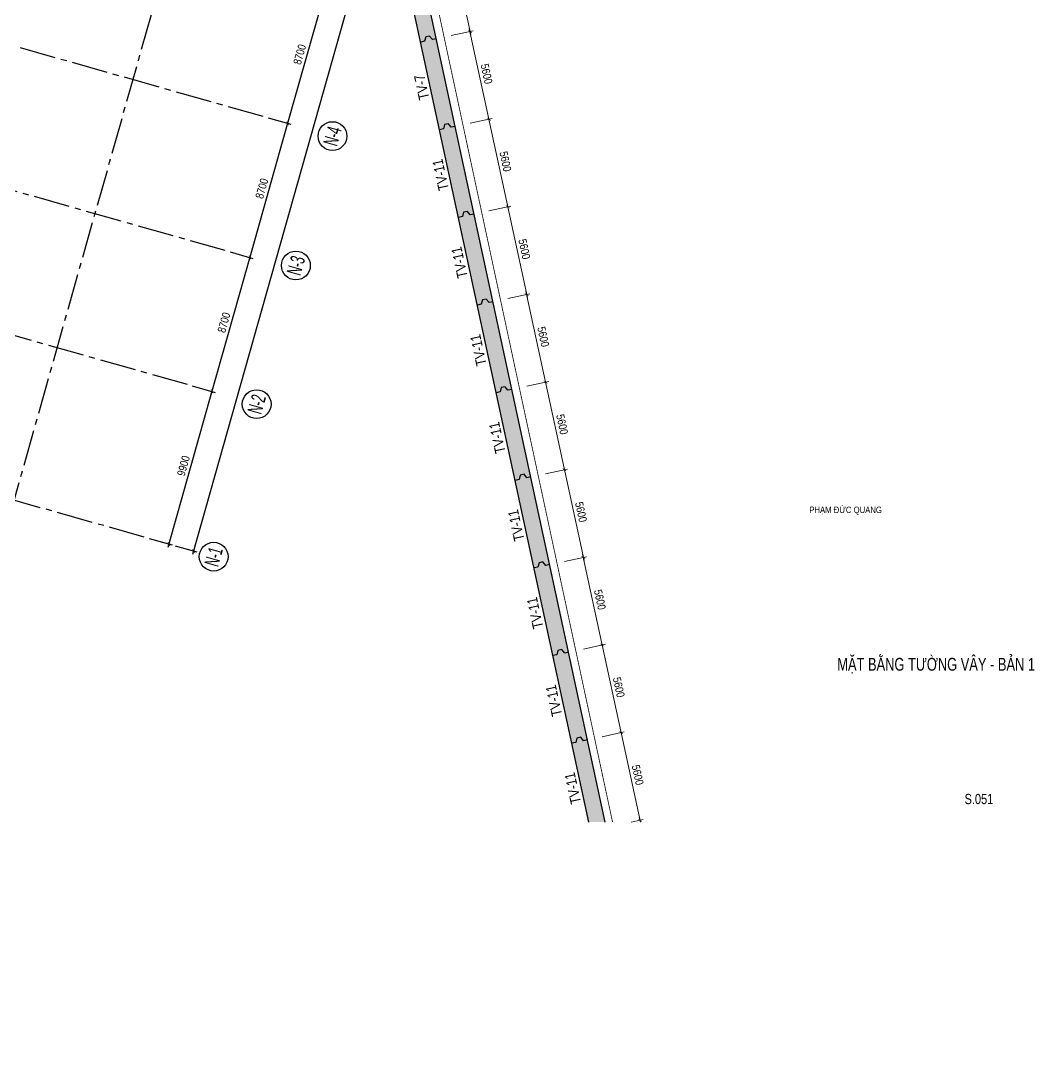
# Model space of a CAD drawing. Header units: millimetres. Extents: x 489377 to 1074388, y -818569 to -310551.
# Drawn here: x 772096 to 835429, y -439546 to -375279 of the extents above; entities that cross this region are included whole.
import ezdxf
from ezdxf.enums import TextEntityAlignment as Align
from ezdxf.xclip import XClip

# ---------------------------------------------------------------- set-up
doc = ezdxf.new("R2010")
doc.units = ezdxf.units.MM
doc.header["$LTSCALE"] = 100
doc.header["$XCLIPFRAME"] = 0
doc.header["$PDMODE"] = 32
doc.header["$PDSIZE"] = 2.5
for name, pattern in [('CENTER2', [1.125, 0.75, -0.125, 0.125, -0.125]), ('DASHDOT', [1, 0.5, -0.25, 0, -0.25]), ('DASHED', [4.5, 3, -1.5])]:
    doc.linetypes.add(name, pattern=pattern)
for name, color, linetype in [('0-Chu khung ten', 7, 'Continuous'), ('A-GRID-SYM', 50, 'Continuous'), ('ccu11-Dim', 8, 'Continuous'), ('ccu11-Khuat', 9, 'DASHED'), ('ccu11-Text', 31, 'Continuous'), ('ccu12-Hatch', 250, 'Continuous'), ('ccu12-Truc', 13, 'CENTER2'), ('KC-Betong', 6, 'Continuous'), ('KT-Dim', 8, 'Continuous'), ('Xref_ST_MBDV Cot vach 30.7.2022$0$Xref_ST_MBDV Cot vach 30.7.2022|Xref_ST_MBDV Cot vach 30.7.2022|Xref_ST_MBDV Cot vach 30.7.2022|Xref_ST_MBDV Cot vach 30.7.2022|A-CORE-OTLN', 2, 'Continuous'), ('Xref_ST_MBDV Cot vach 30.7.2022$0$Xref_ST_MBDV Cot vach 30.7.2022|Xref_ST_MBDV Cot vach 30.7.2022|Xref_ST_MBDV Cot vach 30.7.2022|Xref_ST_MBDV Cot vach 30.7.2022|ccu12-Thay', 7, 'Continuous')]:
    doc.layers.add(name, color=color, linetype=linetype)
doc.layers.add('ccu12-Tencaukien', color=9, linetype='Continuous', lineweight=15)
doc.styles.add('Arial', font='arial_0.ttf', dxfattribs={"width": 0.7})
doc.styles.add('Arial Narrow', font='ARIALN.TTF')
doc.styles.add('ccu11-VnAvantH', font='VHAVAN.TTF')
doc.styles.add('HBA-Text', font='GOTHIC.TTF')
doc.styles.add('LoGoTTAs1', font='VHARIAL.TTF')
doc.styles.add('LoGoTTAs2', font='VHAVAN.TTF')
doc.styles.add('VNARIALH', font='VHARIAL.TTF')
doc.dimstyles.new('ccu12-200', dxfattribs={"dimscale": 200, "dimtxt": 2.5, "dimasz": 1, "dimexe": 1, "dimexo": 2, "dimgap": 1, "dimtad": 1, "dimdec": 0, "dimdsep": 46, "dimtxsty": 'Arial Narrow', "dimblk": 'ARCHTICK', "dimcen": -1, "dimdle": 1, "dimclrd": 256, "dimclre": 256, "dimclrt": 3, "dimadec": 0, "dimazin": 2, "dimtfac": 0.1, "dimtdec": 0, "dimtmove": 0, "dimatfit": 1, "dimldrblk": 'ARCHTICK', "dimfxl": 0, "dimtvp": 0.833333, "dimtolj": 1, "dimtzin": 12, "dimarcsym": 0})

# ---------------------------------------------------------------- blocks, each defined once
blk = doc.blocks.new('ccu11_88_tenbv')
at = {"layer": '0-Chu khung ten', "color": 31, "style": 'LoGoTTAs2', "width": 0.8}
for p in [(-8837, 8052), (-8800, 6853)]:
    blk.add_attdef('...', p, '', height=220, dxfattribs=at)
at = {"layer": '0-Chu khung ten', "color": 31}
for tag, height, style, width, p in [('1', 500, 'VNARIALH', 0.85, (-4500, 3869)), ('2', 500, 'VNARIALH', 0.85, (-4500, 2917)), ('S1-01-1', 700, 'LoGoTTAs1', 0.8, (-2250, 607)), ('1/100', 350, 'VNARIALH', 0.85, (-6750, 229))]:
    blk.add_attdef(tag, text='', height=height, dxfattribs=dict(at, style=style, width=width)).set_placement(p, align=Align.CENTER)
blk = doc.blocks.new('_ARCHTICK')
at = {"color": 0, "linetype": 'ByBlock', "const_width": 0.15}
blk.add_lwpolyline([(-0.5, -0.5), (0.5, 0.5)], dxfattribs=at)
blk = doc.blocks.new('*D249')
at = {"layer": 'ccu11-Dim', "lineweight": -2, "ltscale": 0.5, "transparency": 16777216}
for p, q in [((-4283, 59847), (-2914, 60142)), ((-1887, 54430), (-3152, 60295)), ((-3103, 54373), (-1734, 54668))]:
    blk.add_line(p, q, dxfattribs=at)
at = {"layer": 'Defpoints', "color": 0, "ltscale": 0.5, "transparency": 16777216}
for p in [(-3110, 60100), (-4674, 59763), (-3494, 54288)]:
    blk.add_point(p, dxfattribs=at)
at = {"layer": 'ccu11-Dim', "lineweight": -2, "ltscale": 0.5, "transparency": 16777216, "xscale": 200, "yscale": 200, "zscale": 200}
for p, rotation in [((-3110, 60100), 102.1642570587989), ((-1930, 54625), 282.1642570587989)]:
    blk.add_blockref('_ARCHTICK', p, dxfattribs=dict(at, rotation=rotation))
at = {"layer": 'ccu11-Dim', "color": 3, "ltscale": 0.5, "transparency": 16777216, "insert": (-2074, 57459), "char_height": 500, "attachment_point": 5, "rotation": 282.16426, "style": 'Arial Narrow', "bg_fill": 3, "box_fill_scale": 1.1, "bg_fill_color": 256, "bg_fill_true_color": 13158600, "bg_fill_transparency": 0}
blk.add_mtext('\\A1;5600', dxfattribs=at)
blk = doc.blocks.new('*D250')
at = {"layer": 'ccu11-Dim', "lineweight": -2, "ltscale": 0.5, "transparency": 16777216}
for p, q in [((-5463, 65321), (-4094, 65616)), ((-3067, 59904), (-4332, 65769)), ((-4283, 59847), (-2914, 60142))]:
    blk.add_line(p, q, dxfattribs=at)
at = {"layer": 'Defpoints', "color": 0, "ltscale": 0.5, "transparency": 16777216}
for p in [(-4290, 65574), (-5854, 65237), (-4674, 59763)]:
    blk.add_point(p, dxfattribs=at)
at = {"layer": 'ccu11-Dim', "lineweight": -2, "ltscale": 0.5, "transparency": 16777216, "xscale": 200, "yscale": 200, "zscale": 200}
for p, rotation in [((-4290, 65574), 102.1642570587989), ((-3110, 60100), 282.1642570587989)]:
    blk.add_blockref('_ARCHTICK', p, dxfattribs=dict(at, rotation=rotation))
at = {"layer": 'ccu11-Dim', "color": 3, "ltscale": 0.5, "transparency": 16777216, "insert": (-3254, 62933), "char_height": 500, "attachment_point": 5, "rotation": 282.16426, "style": 'Arial Narrow', "bg_fill": 3, "box_fill_scale": 1.1, "bg_fill_color": 256, "bg_fill_true_color": 13158600, "bg_fill_transparency": 0}
blk.add_mtext('\\A1;5600', dxfattribs=at)
blk = doc.blocks.new('*D251')
at = {"layer": 'ccu11-Dim', "lineweight": -2, "ltscale": 0.5, "transparency": 16777216}
for p, q in [((-6643, 70795), (-5274, 71090)), ((-4247, 65378), (-5512, 71244)), ((-5463, 65321), (-4094, 65616))]:
    blk.add_line(p, q, dxfattribs=at)
at = {"layer": 'Defpoints', "color": 0, "ltscale": 0.5, "transparency": 16777216}
for p in [(-7034, 70711), (-5470, 71048), (-5854, 65237)]:
    blk.add_point(p, dxfattribs=at)
at = {"layer": 'ccu11-Dim', "lineweight": -2, "ltscale": 0.5, "transparency": 16777216, "xscale": 200, "yscale": 200, "zscale": 200}
for p, rotation in [((-5470, 71048), 102.1642570587989), ((-4290, 65574), 282.1642570587989)]:
    blk.add_blockref('_ARCHTICK', p, dxfattribs=dict(at, rotation=rotation))
at = {"layer": 'ccu11-Dim', "color": 3, "ltscale": 0.5, "transparency": 16777216, "insert": (-4434, 68407), "char_height": 500, "attachment_point": 5, "rotation": 282.16426, "style": 'Arial Narrow', "bg_fill": 3, "box_fill_scale": 1.1, "bg_fill_color": 256, "bg_fill_true_color": 13158600, "bg_fill_transparency": 0}
blk.add_mtext('\\A1;5600', dxfattribs=at)
blk = doc.blocks.new('*D252')
at = {"layer": 'ccu11-Dim', "lineweight": -2, "ltscale": 0.5, "transparency": 16777216}
for p, q in [((-7823, 76270), (-6454, 76565)), ((-5427, 70853), (-6692, 76718)), ((-6643, 70795), (-5274, 71090))]:
    blk.add_line(p, q, dxfattribs=at)
at = {"layer": 'Defpoints', "color": 0, "ltscale": 0.5, "transparency": 16777216}
for p in [(-6650, 76523), (-8214, 76185), (-7034, 70711)]:
    blk.add_point(p, dxfattribs=at)
at = {"layer": 'ccu11-Dim', "lineweight": -2, "ltscale": 0.5, "transparency": 16777216, "xscale": 200, "yscale": 200, "zscale": 200}
for p, rotation in [((-6650, 76523), 102.1642570587989), ((-5470, 71048), 282.1642570587989)]:
    blk.add_blockref('_ARCHTICK', p, dxfattribs=dict(at, rotation=rotation))
at = {"layer": 'ccu11-Dim', "color": 3, "ltscale": 0.5, "transparency": 16777216, "insert": (-5614, 73881), "char_height": 500, "attachment_point": 5, "rotation": 282.16426, "style": 'Arial Narrow', "bg_fill": 3, "box_fill_scale": 1.1, "bg_fill_color": 256, "bg_fill_true_color": 13158600, "bg_fill_transparency": 0}
blk.add_mtext('\\A1;5600', dxfattribs=at)
blk = doc.blocks.new('*D253')
at = {"layer": 'ccu11-Dim', "lineweight": -2, "ltscale": 0.5, "transparency": 16777216}
for p, q in [((-9003, 81744), (-7634, 82039)), ((-6607, 76327), (-7872, 82192)), ((-7823, 76270), (-6454, 76565))]:
    blk.add_line(p, q, dxfattribs=at)
at = {"layer": 'Defpoints', "color": 0, "ltscale": 0.5, "transparency": 16777216}
for p in [(-9394, 81660), (-7830, 81997), (-8214, 76185)]:
    blk.add_point(p, dxfattribs=at)
at = {"layer": 'ccu11-Dim', "lineweight": -2, "ltscale": 0.5, "transparency": 16777216, "xscale": 200, "yscale": 200, "zscale": 200}
for p, rotation in [((-7830, 81997), 102.1642570587989), ((-6650, 76523), 282.1642570587989)]:
    blk.add_blockref('_ARCHTICK', p, dxfattribs=dict(at, rotation=rotation))
at = {"layer": 'ccu11-Dim', "color": 3, "ltscale": 0.5, "transparency": 16777216, "insert": (-6794, 79356), "char_height": 500, "attachment_point": 5, "rotation": 282.16426, "style": 'Arial Narrow', "bg_fill": 3, "box_fill_scale": 1.1, "bg_fill_color": 256, "bg_fill_true_color": 13158600, "bg_fill_transparency": 0}
blk.add_mtext('\\A1;5600', dxfattribs=at)
blk = doc.blocks.new('*D254')
at = {"layer": 'ccu11-Dim', "lineweight": -2, "ltscale": 0.5, "transparency": 16777216}
for p, q in [((-10183, 87218), (-8814, 87513)), ((-7787, 81801), (-9052, 87667)), ((-9003, 81744), (-7634, 82039))]:
    blk.add_line(p, q, dxfattribs=at)
at = {"layer": 'Defpoints', "color": 0, "ltscale": 0.5, "transparency": 16777216}
for p in [(-9010, 87471), (-10574, 87134), (-9394, 81660)]:
    blk.add_point(p, dxfattribs=at)
at = {"layer": 'ccu11-Dim', "lineweight": -2, "ltscale": 0.5, "transparency": 16777216, "xscale": 200, "yscale": 200, "zscale": 200}
for p, rotation in [((-9010, 87471), 102.1642570587989), ((-7830, 81997), 282.1642570587989)]:
    blk.add_blockref('_ARCHTICK', p, dxfattribs=dict(at, rotation=rotation))
at = {"layer": 'ccu11-Dim', "color": 3, "ltscale": 0.5, "transparency": 16777216, "insert": (-7974, 84830), "char_height": 500, "attachment_point": 5, "rotation": 282.16426, "style": 'Arial Narrow', "bg_fill": 3, "box_fill_scale": 1.1, "bg_fill_color": 256, "bg_fill_true_color": 13158600, "bg_fill_transparency": 0}
blk.add_mtext('\\A1;5600', dxfattribs=at)
blk = doc.blocks.new('*D255')
at = {"layer": 'ccu11-Dim', "lineweight": -2, "ltscale": 0.5, "transparency": 16777216}
for p, q in [((-11363, 92692), (-9994, 92987)), ((-8967, 87276), (-10232, 93141)), ((-10183, 87218), (-8814, 87513))]:
    blk.add_line(p, q, dxfattribs=at)
at = {"layer": 'Defpoints', "color": 0, "ltscale": 0.5, "transparency": 16777216}
for p in [(-11754, 92608), (-10190, 92945), (-10574, 87134)]:
    blk.add_point(p, dxfattribs=at)
at = {"layer": 'ccu11-Dim', "lineweight": -2, "ltscale": 0.5, "transparency": 16777216, "xscale": 200, "yscale": 200, "zscale": 200}
for p, rotation in [((-10190, 92945), 102.1642570587989), ((-9010, 87471), 282.1642570587989)]:
    blk.add_blockref('_ARCHTICK', p, dxfattribs=dict(at, rotation=rotation))
at = {"layer": 'ccu11-Dim', "color": 3, "ltscale": 0.5, "transparency": 16777216, "insert": (-9155, 90304), "char_height": 500, "attachment_point": 5, "rotation": 282.16426, "style": 'Arial Narrow', "bg_fill": 3, "box_fill_scale": 1.1, "bg_fill_color": 256, "bg_fill_true_color": 13158600, "bg_fill_transparency": 0}
blk.add_mtext('\\A1;5600', dxfattribs=at)
blk = doc.blocks.new('*D256')
at = {"layer": 'ccu11-Dim', "lineweight": -2, "ltscale": 0.5, "transparency": 16777216}
for p, q in [((-12543, 98167), (-11174, 98462)), ((-10147, 92750), (-11412, 98615)), ((-11363, 92692), (-9994, 92987))]:
    blk.add_line(p, q, dxfattribs=at)
at = {"layer": 'Defpoints', "color": 0, "ltscale": 0.5, "transparency": 16777216}
for p in [(-11370, 98420), (-12934, 98082), (-11754, 92608)]:
    blk.add_point(p, dxfattribs=at)
at = {"layer": 'ccu11-Dim', "lineweight": -2, "ltscale": 0.5, "transparency": 16777216, "xscale": 200, "yscale": 200, "zscale": 200}
for p, rotation in [((-11370, 98420), 102.1642570587989), ((-10190, 92945), 282.1642570587989)]:
    blk.add_blockref('_ARCHTICK', p, dxfattribs=dict(at, rotation=rotation))
at = {"layer": 'ccu11-Dim', "color": 3, "ltscale": 0.5, "transparency": 16777216, "insert": (-10335, 95778), "char_height": 500, "attachment_point": 5, "rotation": 282.16426, "style": 'Arial Narrow', "bg_fill": 3, "box_fill_scale": 1.1, "bg_fill_color": 256, "bg_fill_true_color": 13158600, "bg_fill_transparency": 0}
blk.add_mtext('\\A1;5600', dxfattribs=at)
blk = doc.blocks.new('*D257')
at = {"layer": 'ccu11-Dim', "lineweight": -2, "ltscale": 0.5, "transparency": 16777216}
for p, q in [((-13723, 103641), (-12354, 103936)), ((-11327, 98224), (-12592, 104089)), ((-12543, 98167), (-11174, 98462))]:
    blk.add_line(p, q, dxfattribs=at)
at = {"layer": 'Defpoints', "color": 0, "ltscale": 0.5, "transparency": 16777216}
for p in [(-14114, 103557), (-12550, 103894), (-12934, 98082)]:
    blk.add_point(p, dxfattribs=at)
at = {"layer": 'ccu11-Dim', "lineweight": -2, "ltscale": 0.5, "transparency": 16777216, "xscale": 200, "yscale": 200, "zscale": 200}
for p, rotation in [((-12550, 103894), 102.1642570587989), ((-11370, 98420), 282.1642570587989)]:
    blk.add_blockref('_ARCHTICK', p, dxfattribs=dict(at, rotation=rotation))
at = {"layer": 'ccu11-Dim', "color": 3, "ltscale": 0.5, "transparency": 16777216, "insert": (-11515, 101253), "char_height": 500, "attachment_point": 5, "rotation": 282.16426, "style": 'Arial Narrow', "bg_fill": 3, "box_fill_scale": 1.1, "bg_fill_color": 256, "bg_fill_true_color": 13158600, "bg_fill_transparency": 0}
blk.add_mtext('\\A1;5600', dxfattribs=at)
blk = doc.blocks.new('*D258')
at = {"layer": 'ccu11-Dim', "lineweight": -2, "ltscale": 0.5, "transparency": 16777216}
for p, q in [((-14903, 109115), (-13534, 109410)), ((-12507, 103698), (-13772, 109564)), ((-13723, 103641), (-12354, 103936))]:
    blk.add_line(p, q, dxfattribs=at)
at = {"layer": 'Defpoints', "color": 0, "ltscale": 0.5, "transparency": 16777216}
for p in [(-13730, 109368), (-15294, 109031), (-14114, 103557)]:
    blk.add_point(p, dxfattribs=at)
at = {"layer": 'ccu11-Dim', "lineweight": -2, "ltscale": 0.5, "transparency": 16777216, "xscale": 200, "yscale": 200, "zscale": 200}
for p, rotation in [((-13730, 109368), 102.1642570587989), ((-12550, 103894), 282.1642570587989)]:
    blk.add_blockref('_ARCHTICK', p, dxfattribs=dict(at, rotation=rotation))
at = {"layer": 'ccu11-Dim', "color": 3, "ltscale": 0.5, "transparency": 16777216, "insert": (-12695, 106727), "char_height": 500, "attachment_point": 5, "rotation": 282.16426, "style": 'Arial Narrow', "bg_fill": 3, "box_fill_scale": 1.1, "bg_fill_color": 256, "bg_fill_true_color": 13158600, "bg_fill_transparency": 0}
blk.add_mtext('\\A1;5600', dxfattribs=at)
blk = doc.blocks.new('*D259')
at = {"layer": 'ccu11-Dim', "lineweight": -2, "ltscale": 0.5, "transparency": 16777216}
for p, q in [((-16083, 114590), (-14714, 114885)), ((-13687, 109173), (-14952, 115038)), ((-14903, 109115), (-13534, 109410))]:
    blk.add_line(p, q, dxfattribs=at)
at = {"layer": 'Defpoints', "color": 0, "ltscale": 0.5, "transparency": 16777216}
for p in [(-16474, 114505), (-14910, 114842), (-15294, 109031)]:
    blk.add_point(p, dxfattribs=at)
at = {"layer": 'ccu11-Dim', "lineweight": -2, "ltscale": 0.5, "transparency": 16777216, "xscale": 200, "yscale": 200, "zscale": 200}
for p, rotation in [((-14910, 114842), 102.1642570587989), ((-13730, 109368), 282.1642570587989)]:
    blk.add_blockref('_ARCHTICK', p, dxfattribs=dict(at, rotation=rotation))
at = {"layer": 'ccu11-Dim', "color": 3, "ltscale": 0.5, "transparency": 16777216, "insert": (-13875, 112201), "char_height": 500, "attachment_point": 5, "rotation": 282.16426, "style": 'Arial Narrow', "bg_fill": 3, "box_fill_scale": 1.1, "bg_fill_color": 256, "bg_fill_true_color": 13158600, "bg_fill_transparency": 0}
blk.add_mtext('\\A1;5600', dxfattribs=at)
blk = doc.blocks.new('*D144')
at = {"layer": 'Defpoints', "color": 0, "transparency": 16777216}
for p in [(1279246, -468554, 0), (1290842, -497240), (1289329, -497763, 0)]:
    blk.add_point(p, dxfattribs=at)
at = {"layer": 'KT-Dim', "lineweight": -2, "transparency": 16777216}
for p, q in [((1280693, -467843), (1290907, -497429)), ((1279624, -468423), (1280947, -467967)), ((1289708, -497632), (1291031, -497175))]:
    blk.add_line(p, q, dxfattribs=at)
at = {"layer": 'KT-Dim', "lineweight": -2, "transparency": 16777216, "xscale": 200, "yscale": 200, "zscale": 200}
for p, rotation in [((1280758, -468032), 109.0471074744618), ((1290842, -497240), 289.0471074744618)]:
    blk.add_blockref('_ARCHTICK', p, dxfattribs=dict(at, rotation=rotation))
at = {"layer": 'KT-Dim', "color": 3, "transparency": 16777216, "insert": (1286230, -482488), "char_height": 500, "attachment_point": 5, "rotation": 289.04711, "style": 'Arial Narrow'}
blk.add_mtext('\\A1;30900', dxfattribs=at)
blk = doc.blocks.new('GRID-SYM-flat-229')
at = {"layer": 'A-GRID-SYM', "ltscale": 0.5}
blk.add_circle((0, 0), 900, dxfattribs=at)
at = {"layer": 'A-GRID-SYM', "style": 'HBA-Text'}
blk.add_attdef('GRID', text='', height=900, rotation=74.22122, dxfattribs=at).set_placement((0, 0), align=Align.MIDDLE_CENTER)
blk = doc.blocks.new('GRID-SYM-flat-233')
at = {"layer": 'A-GRID-SYM', "ltscale": 0.5}
blk.add_circle((0, 0), 900, dxfattribs=at)
at = {"layer": 'A-GRID-SYM', "style": 'HBA-Text'}
blk.add_attdef('GRID', text='', height=900, rotation=74.22122, dxfattribs=at).set_placement((0, 0), align=Align.MIDDLE_CENTER)
blk = doc.blocks.new('GRID-SYM-flat-234')
at = {"layer": 'A-GRID-SYM', "ltscale": 0.5}
blk.add_circle((0, 0), 900, dxfattribs=at)
at = {"layer": 'A-GRID-SYM', "style": 'HBA-Text'}
blk.add_attdef('GRID', text='', height=900, rotation=74.22122, dxfattribs=at).set_placement((0, 0), align=Align.MIDDLE_CENTER)
blk = doc.blocks.new('GRID-SYM-flat-235')
at = {"layer": 'A-GRID-SYM', "ltscale": 0.5}
blk.add_circle((0, 0), 900, dxfattribs=at)
at = {"layer": 'A-GRID-SYM', "style": 'HBA-Text'}
blk.add_attdef('GRID', text='', height=900, rotation=74.22122, dxfattribs=at).set_placement((0, 0), align=Align.MIDDLE_CENTER)
blk = doc.blocks.new('*D107')
at = {"layer": 'ccu11-Dim', "lineweight": -2, "ltscale": 0.5, "transparency": 16777216}
for p, q in [((1109943, -742356), (1112418, -733599)), ((1111128, -733443), (1112556, -733846)), ((1108763, -741815), (1110190, -742218))]:
    blk.add_line(p, q, dxfattribs=at)
at = {"layer": 'Defpoints', "color": 0, "ltscale": 0.5, "transparency": 16777216}
for p in [(1110743, -733334, 0), (1112363, -733792), (1108378, -741706, 0)]:
    blk.add_point(p, dxfattribs=at)
at = {"layer": 'ccu11-Dim', "lineweight": -2, "ltscale": 0.5, "transparency": 16777216, "xscale": 200, "yscale": 200, "zscale": 200}
for p, rotation in [((1112363, -733792), 74.22121918342351), ((1109998, -742164), 254.2212191834235)]:
    blk.add_blockref('_ARCHTICK', p, dxfattribs=dict(at, rotation=rotation))
at = {"layer": 'ccu11-Dim', "color": 3, "ltscale": 0.5, "transparency": 16777216, "insert": (1110742, -737854), "char_height": 500, "attachment_point": 5, "rotation": 74.22122, "style": 'Arial Narrow', "bg_fill": 3, "box_fill_scale": 1.1, "bg_fill_color": 256, "bg_fill_true_color": 13158600, "bg_fill_transparency": 0}
blk.add_mtext('\\A1;8700', dxfattribs=at)
blk = doc.blocks.new('*D108')
at = {"layer": 'ccu11-Dim', "lineweight": -2, "ltscale": 0.5, "transparency": 16777216}
for p, q in [((1107577, -750728), (1110052, -741971)), ((1108763, -741815), (1110190, -742218)), ((1106397, -750187), (1107824, -750590))]:
    blk.add_line(p, q, dxfattribs=at)
at = {"layer": 'Defpoints', "color": 0, "ltscale": 0.5, "transparency": 16777216}
for p in [(1108378, -741706, 0), (1109998, -742164), (1106012, -750078, 0)]:
    blk.add_point(p, dxfattribs=at)
at = {"layer": 'ccu11-Dim', "lineweight": -2, "ltscale": 0.5, "transparency": 16777216, "xscale": 200, "yscale": 200, "zscale": 200}
for p, rotation in [((1109998, -742164), 74.22121918342351), ((1107632, -750536), 254.2212191834235)]:
    blk.add_blockref('_ARCHTICK', p, dxfattribs=dict(at, rotation=rotation))
at = {"layer": 'ccu11-Dim', "color": 3, "ltscale": 0.5, "transparency": 16777216, "insert": (1108377, -746226), "char_height": 500, "attachment_point": 5, "rotation": 74.22122, "style": 'Arial Narrow', "bg_fill": 3, "box_fill_scale": 1.1, "bg_fill_color": 256, "bg_fill_true_color": 13158600, "bg_fill_transparency": 0}
blk.add_mtext('\\A1;8700', dxfattribs=at)
blk = doc.blocks.new('*D109')
at = {"layer": 'ccu11-Dim', "lineweight": -2, "ltscale": 0.5, "transparency": 16777216}
for p, q in [((1105212, -759101), (1107686, -750343)), ((1106397, -750187), (1107824, -750590)), ((1104031, -758559), (1105459, -758962))]:
    blk.add_line(p, q, dxfattribs=at)
at = {"layer": 'Defpoints', "color": 0, "ltscale": 0.5, "transparency": 16777216}
for p in [(1106012, -750078, 0), (1107632, -750536), (1103646, -758450, 0)]:
    blk.add_point(p, dxfattribs=at)
at = {"layer": 'ccu11-Dim', "lineweight": -2, "ltscale": 0.5, "transparency": 16777216, "xscale": 200, "yscale": 200, "zscale": 200}
for p, rotation in [((1107632, -750536), 74.22121918342351), ((1105266, -758908), 254.2212191834235)]:
    blk.add_blockref('_ARCHTICK', p, dxfattribs=dict(at, rotation=rotation))
at = {"layer": 'ccu11-Dim', "color": 3, "ltscale": 0.5, "transparency": 16777216, "insert": (1106011, -754598), "char_height": 500, "attachment_point": 5, "rotation": 74.22122, "style": 'Arial Narrow', "bg_fill": 3, "box_fill_scale": 1.1, "bg_fill_color": 256, "bg_fill_true_color": 13158600, "bg_fill_transparency": 0}
blk.add_mtext('\\A1;8700', dxfattribs=at)
blk = doc.blocks.new('*D110')
at = {"layer": 'ccu11-Dim', "lineweight": -2, "ltscale": 0.5, "transparency": 16777216}
for p, q in [((1102520, -768627), (1105321, -758716)), ((1104031, -758559), (1105459, -758962)), ((1101339, -768086), (1102767, -768489))]:
    blk.add_line(p, q, dxfattribs=at)
at = {"layer": 'Defpoints', "color": 0, "ltscale": 0.5, "transparency": 16777216}
for p in [(1103646, -758450, 0), (1105266, -758908), (1100954, -767977, 0)]:
    blk.add_point(p, dxfattribs=at)
at = {"layer": 'ccu11-Dim', "lineweight": -2, "ltscale": 0.5, "transparency": 16777216, "xscale": 200, "yscale": 200, "zscale": 200}
for p, rotation in [((1105266, -758908), 74.22121918342351), ((1102574, -768435), 254.2212191834235)]:
    blk.add_blockref('_ARCHTICK', p, dxfattribs=dict(at, rotation=rotation))
at = {"layer": 'ccu11-Dim', "color": 3, "ltscale": 0.5, "transparency": 16777216, "insert": (1103482, -763548), "char_height": 500, "attachment_point": 5, "rotation": 74.22122, "style": 'Arial Narrow', "bg_fill": 3, "box_fill_scale": 1.1, "bg_fill_color": 256, "bg_fill_true_color": 13158600, "bg_fill_transparency": 0}
blk.add_mtext('\\A1;9900', dxfattribs=at)
blk = doc.blocks.new('*D111')
at = {"layer": 'ccu11-Dim', "lineweight": -2, "ltscale": 0.5, "transparency": 16777216}
for p, q in [((1104059, -769062), (1124345, -697274)), ((1123136, -697140), (1124483, -697520)), ((1102959, -768544), (1104306, -768924))]:
    blk.add_line(p, q, dxfattribs=at)
at = {"layer": 'Defpoints', "color": 0, "ltscale": 0.5, "transparency": 16777216}
for p in [(1122751, -697031), (1124291, -697466), (1102574, -768435)]:
    blk.add_point(p, dxfattribs=at)
at = {"layer": 'ccu11-Dim', "lineweight": -2, "ltscale": 0.5, "transparency": 16777216, "xscale": 200, "yscale": 200, "zscale": 200}
for p, rotation in [((1124291, -697466), 74.22121918342351), ((1104114, -768870), 254.2212191834235)]:
    blk.add_blockref('_ARCHTICK', p, dxfattribs=dict(at, rotation=rotation))
at = {"layer": 'ccu11-Dim', "color": 3, "ltscale": 0.5, "transparency": 16777216, "insert": (1113764, -733044), "char_height": 500, "attachment_point": 5, "rotation": 74.22122, "style": 'Arial Narrow', "bg_fill": 3, "box_fill_scale": 1.1, "bg_fill_color": 256, "bg_fill_true_color": 13158600, "bg_fill_transparency": 0}
blk.add_mtext('\\A1;74200', dxfattribs=at)
blk = doc.blocks.new('Grid-ST-flat-3')
at = {"layer": 'KT-Dim'}
dim = blk.add_linear_dim(base=(379299.7, -66025.7, 0.1), p1=(367703.9, -37339.3, 0.1), p2=(377787.3, -66547.8, 0.1), angle=109.047107, dimstyle='ccu12-200', dxfattribs=at)
dim.commit()
dim.dimension.update_dxf_attribs({"geometry": '*D144', "text_midpoint": (374688, -51272.9, 0.1), "insert": (-911542.2, 431214.7)})
blk = doc.blocks.new('LUOI TRUC-NT1')
at = {"layer": 'ccu12-Truc', "ltscale": 30}
for p, q in [((24170.3, 85536.9), (-2350.7, -8318.8)), ((15568.7, 23969.7), (-14287.1, 32406.1)), ((13203, 15597.5), (-16652.9, 24033.9)), ((10837.3, 7225.3), (-19018.6, 15661.8)), ((8145.2, -2301.6), (-21710.7, 6134.8))]:
    blk.add_line(p, q, dxfattribs=at)
at = {"layer": 'KC-Betong', "ltscale": 0.5}
ref = blk.add_blockref('GRID-SYM-flat-235', (19899.2, 22746.1), dxfattribs=at)
ref.add_attrib('GRID', 'N-4', dxfattribs={"layer": 'A-GRID-SYM', "height": 900, "rotation": 74.221219, "style": 'HBA-Text', "width": 0.6}).set_placement((19899.2, 22746.1), align=Align.MIDDLE_CENTER)
ref = blk.add_blockref('GRID-SYM-flat-234', (17615, 14662.6), dxfattribs=at)
ref.add_attrib('GRID', 'N-3', dxfattribs={"layer": 'A-GRID-SYM', "height": 900, "rotation": 74.221219, "style": 'HBA-Text', "width": 0.6}).set_placement((17615, 14662.6), align=Align.MIDDLE_CENTER)
ref = blk.add_blockref('GRID-SYM-flat-233', (15167.7, 6001.7), dxfattribs=at)
ref.add_attrib('GRID', 'N-2', dxfattribs={"layer": 'A-GRID-SYM', "height": 900, "rotation": 74.221219, "style": 'HBA-Text', "width": 0.6}).set_placement((15167.7, 6001.7), align=Align.MIDDLE_CENTER)
ref = blk.add_blockref('GRID-SYM-flat-229', (12475.7, -3525), dxfattribs=at)
ref.add_attrib('GRID', 'N-1', dxfattribs={"layer": 'A-GRID-SYM', "height": 900, "rotation": 74.221219, "style": 'HBA-Text', "width": 0.6}).set_placement((12475.7, -3525), align=Align.MIDDLE_CENTER)
at = {"layer": 'ccu11-Dim', "ltscale": 0.5}
dim = blk.add_linear_dim(base=(19474.2, 31906.8), p1=(15488.4, 23992.4, 0), p2=(17854.2, 32364.6, 0), angle=74.221219, dimstyle='ccu12-200', override={"dimfxl": 150, "dimtfill": 1}, dxfattribs=at)
dim.commit()
dim.dimension.update_dxf_attribs({"geometry": '*D107', "text_midpoint": (17853.2, 27844.5), "insert": (-1092889.1, 765698.3)})
dim = blk.add_linear_dim(base=(17108.5, 23534.6), p1=(13122.7, 15620.2, 0), p2=(15488.4, 23992.4, 0), angle=74.221219, dimstyle='ccu12-200', override={"dimfxl": 150, "dimtfill": 1}, dxfattribs=at)
dim.commit()
dim.dimension.update_dxf_attribs({"geometry": '*D108', "text_midpoint": (15487.5, 19472.3), "insert": (-1092889.1, 765698.3)})
dim = blk.add_linear_dim(base=(14742.8, 15162.4), p1=(10757, 7248, 0), p2=(13122.7, 15620.2, 0), angle=74.221219, dimstyle='ccu12-200', override={"dimfxl": 150, "dimtfill": 1}, dxfattribs=at)
dim.commit()
dim.dimension.update_dxf_attribs({"geometry": '*D109', "text_midpoint": (13121.8, 11100.1), "insert": (-1092889.1, 765698.3)})
dim = blk.add_linear_dim(base=(12377, 6790.3), p1=(8065, -2278.7, 0), p2=(10757, 7248, 0), angle=74.221219, dimstyle='ccu12-200', override={"dimfxl": 150, "dimtfill": 1}, dxfattribs=at)
dim.commit()
dim.dimension.update_dxf_attribs({"geometry": '*D110', "text_midpoint": (10592.9, 2150.7), "insert": (-1092889.1, 765698.3)})
dim = blk.add_linear_dim(base=(31401.4, 68232.3), p1=(9685, -2736.5), p2=(29861.7, 68667.4), angle=74.221219, dimstyle='ccu12-200', override={"dimfxl": 150, "dimtfill": 1}, dxfattribs=at)
dim.commit()
dim.dimension.update_dxf_attribs({"geometry": '*D111', "text_midpoint": (20874.9, 32654.2), "insert": (-1092889.1, 765698.3)})
blk = doc.blocks.new('220908_DWall Plan')
at = {"layer": 'ccu12-Tencaukien', "color": 2, "style": 'Arial', "width": 0.8}
blk.add_text('TV-11', height=650, rotation=102.164257, dxfattribs=at).set_placement((-6991.4, 62163.5), align=Align.CENTER)
at = {"layer": 'ccu11-Dim', "ltscale": 0.5}
dim = blk.add_linear_dim(base=(-3109.5, 60099.7), p1=(-3493.6, 54288.3), p2=(-4673.6, 59762.6), angle=102.164257, dimstyle='ccu12-200', override={"dimzin": 0, "dimtmove": 1, "dimfxl": 150, "dimtfill": 1}, dxfattribs=at)
dim.commit()
dim.dimension.update_dxf_attribs({"geometry": '*D249', "text_midpoint": (-2074.5, 57458.5)})
dim = blk.add_linear_dim(base=(-4289.5, 65574), p1=(-4673.6, 59762.6), p2=(-5853.6, 65236.8), angle=102.164257, dimstyle='ccu12-200', override={"dimzin": 0, "dimtmove": 1, "dimfxl": 150, "dimtfill": 1}, dxfattribs=at)
dim.commit()
dim.dimension.update_dxf_attribs({"geometry": '*D250', "text_midpoint": (-3254.5, 62932.8)})
dim = blk.add_linear_dim(base=(-5469.6, 71048.3), p1=(-5853.6, 65236.8), p2=(-7033.6, 70711.1), angle=102.164257, dimstyle='ccu12-200', override={"dimzin": 0, "dimtmove": 1, "dimfxl": 150, "dimtfill": 1}, dxfattribs=at)
dim.commit()
dim.dimension.update_dxf_attribs({"geometry": '*D251', "text_midpoint": (-4434.5, 68407.1)})
at = {"layer": 'Xref_ST_MBDV Cot vach 30.7.2022$0$Xref_ST_MBDV Cot vach 30.7.2022|Xref_ST_MBDV Cot vach 30.7.2022|Xref_ST_MBDV Cot vach 30.7.2022|Xref_ST_MBDV Cot vach 30.7.2022|ccu12-Thay', "ltscale": 10}
blk.add_lwpolyline([(-6391.3, 65121), (-6635.5, 65068.3), (-6810.5, 65286.5), (-7055, 65233.8), (-7124.6, 64962.9), (-7368.8, 64910.2)], dxfattribs=at)
blk.add_blockref('Grid-ST-flat-3', (-415251.1, 99227.9, 0.1))
at = {"layer": 'ccu11-Dim', "ltscale": 0.5}
dim = blk.add_linear_dim(base=(-6649.6, 76522.5), p1=(-7033.6, 70711.1), p2=(-8213.6, 76185.4), angle=102.164257, dimstyle='ccu12-200', override={"dimzin": 0, "dimtmove": 1, "dimfxl": 150, "dimtfill": 1}, dxfattribs=at)
dim.commit()
dim.dimension.update_dxf_attribs({"geometry": '*D252', "text_midpoint": (-5614.5, 73881.3)})
at = {"layer": 'Xref_ST_MBDV Cot vach 30.7.2022$0$Xref_ST_MBDV Cot vach 30.7.2022|Xref_ST_MBDV Cot vach 30.7.2022|Xref_ST_MBDV Cot vach 30.7.2022|Xref_ST_MBDV Cot vach 30.7.2022|ccu12-Thay', "ltscale": 10}
blk.add_lwpolyline([(-7571.3, 70595.2), (-7815.5, 70542.6), (-7990.5, 70760.8), (-8235, 70708.1), (-8304.6, 70437.1), (-8548.8, 70384.5)], dxfattribs=at)
at = {"layer": 'ccu11-Dim', "ltscale": 0.5}
dim = blk.add_linear_dim(base=(-7829.6, 81996.8), p1=(-8213.6, 76185.4), p2=(-9393.6, 81659.6), angle=102.164257, dimstyle='ccu12-200', override={"dimzin": 0, "dimtmove": 1, "dimfxl": 150, "dimtfill": 1}, dxfattribs=at)
dim.commit()
dim.dimension.update_dxf_attribs({"geometry": '*D253', "text_midpoint": (-6794.5, 79355.6)})
at = {"layer": 'Xref_ST_MBDV Cot vach 30.7.2022$0$Xref_ST_MBDV Cot vach 30.7.2022|Xref_ST_MBDV Cot vach 30.7.2022|Xref_ST_MBDV Cot vach 30.7.2022|Xref_ST_MBDV Cot vach 30.7.2022|ccu12-Thay', "ltscale": 10}
blk.add_lwpolyline([(-8751.3, 76069.5), (-8995.5, 76016.8), (-9170.5, 76235), (-9415, 76182.3), (-9484.6, 75911.4), (-9728.8, 75858.8)], dxfattribs=at)
at = {"layer": 'ccu11-Dim', "ltscale": 0.5}
dim = blk.add_linear_dim(base=(-9009.6, 87471.1), p1=(-9393.6, 81659.6), p2=(-10573.6, 87133.9), angle=102.164257, dimstyle='ccu12-200', override={"dimzin": 0, "dimtmove": 1, "dimfxl": 150, "dimtfill": 1}, dxfattribs=at)
dim.commit()
dim.dimension.update_dxf_attribs({"geometry": '*D254', "text_midpoint": (-7974.5, 84829.9)})
at = {"layer": 'Xref_ST_MBDV Cot vach 30.7.2022$0$Xref_ST_MBDV Cot vach 30.7.2022|Xref_ST_MBDV Cot vach 30.7.2022|Xref_ST_MBDV Cot vach 30.7.2022|Xref_ST_MBDV Cot vach 30.7.2022|ccu12-Thay', "ltscale": 10}
blk.add_lwpolyline([(-9931.3, 81543.8), (-10175.5, 81491.1), (-10350.5, 81709.3), (-10595, 81656.6), (-10664.6, 81385.7), (-10908.8, 81333)], dxfattribs=at)
at = {"layer": 'ccu11-Dim', "ltscale": 0.5}
dim = blk.add_linear_dim(base=(-10189.6, 92945.3), p1=(-10573.6, 87133.9), p2=(-11753.6, 92608.2), angle=102.164257, dimstyle='ccu12-200', override={"dimzin": 0, "dimtmove": 1, "dimfxl": 150, "dimtfill": 1}, dxfattribs=at)
dim.commit()
dim.dimension.update_dxf_attribs({"geometry": '*D255', "text_midpoint": (-9154.5, 90304.1)})
at = {"layer": 'Xref_ST_MBDV Cot vach 30.7.2022$0$Xref_ST_MBDV Cot vach 30.7.2022|Xref_ST_MBDV Cot vach 30.7.2022|Xref_ST_MBDV Cot vach 30.7.2022|Xref_ST_MBDV Cot vach 30.7.2022|ccu12-Thay', "ltscale": 10}
blk.add_lwpolyline([(-11111.3, 87018), (-11355.5, 86965.4), (-11530.5, 87183.6), (-11775.1, 87130.9), (-11844.6, 86859.9), (-12088.8, 86807.3)], dxfattribs=at)
at = {"layer": 'ccu11-Dim', "ltscale": 0.5}
dim = blk.add_linear_dim(base=(-11369.6, 98419.6), p1=(-11753.6, 92608.2), p2=(-12933.6, 98082.4), angle=102.164257, dimstyle='ccu12-200', override={"dimzin": 0, "dimtmove": 1, "dimfxl": 150, "dimtfill": 1}, dxfattribs=at)
dim.commit()
dim.dimension.update_dxf_attribs({"geometry": '*D256', "text_midpoint": (-10334.5, 95778.4)})
at = {"layer": 'Xref_ST_MBDV Cot vach 30.7.2022$0$Xref_ST_MBDV Cot vach 30.7.2022|Xref_ST_MBDV Cot vach 30.7.2022|Xref_ST_MBDV Cot vach 30.7.2022|Xref_ST_MBDV Cot vach 30.7.2022|ccu12-Thay', "ltscale": 10}
blk.add_lwpolyline([(-12291.3, 92492.3), (-12535.5, 92439.6), (-12710.5, 92657.8), (-12955.1, 92605.1), (-13024.6, 92334.2), (-13268.8, 92281.6)], dxfattribs=at)
at = {"layer": 'ccu11-Dim', "ltscale": 0.5}
dim = blk.add_linear_dim(base=(-12549.6, 103893.9), p1=(-12933.6, 98082.4), p2=(-14113.7, 103556.7), angle=102.164257, dimstyle='ccu12-200', override={"dimzin": 0, "dimtmove": 1, "dimfxl": 150, "dimtfill": 1}, dxfattribs=at)
dim.commit()
dim.dimension.update_dxf_attribs({"geometry": '*D257', "text_midpoint": (-11514.5, 101252.7)})
at = {"layer": 'Xref_ST_MBDV Cot vach 30.7.2022$0$Xref_ST_MBDV Cot vach 30.7.2022|Xref_ST_MBDV Cot vach 30.7.2022|Xref_ST_MBDV Cot vach 30.7.2022|Xref_ST_MBDV Cot vach 30.7.2022|ccu12-Thay', "ltscale": 10}
blk.add_lwpolyline([(-13471.3, 97966.5), (-13715.5, 97913.9), (-13890.5, 98132.1), (-14135.1, 98079.4), (-14204.6, 97808.5), (-14448.8, 97755.8)], dxfattribs=at)
at = {"layer": 'ccu11-Dim', "ltscale": 0.5}
dim = blk.add_linear_dim(base=(-13729.6, 109368.1), p1=(-14113.7, 103556.7), p2=(-15293.7, 109031), angle=102.164257, dimstyle='ccu12-200', override={"dimzin": 0, "dimtmove": 1, "dimfxl": 150, "dimtfill": 1}, dxfattribs=at)
dim.commit()
dim.dimension.update_dxf_attribs({"geometry": '*D258', "text_midpoint": (-12694.5, 106726.9)})
at = {"layer": 'Xref_ST_MBDV Cot vach 30.7.2022$0$Xref_ST_MBDV Cot vach 30.7.2022|Xref_ST_MBDV Cot vach 30.7.2022|Xref_ST_MBDV Cot vach 30.7.2022|Xref_ST_MBDV Cot vach 30.7.2022|ccu12-Thay', "ltscale": 10}
blk.add_lwpolyline([(-14651.3, 103440.8), (-14895.5, 103388.2), (-15070.5, 103606.4), (-15315.1, 103553.7), (-15384.6, 103282.7), (-15628.8, 103230.1)], dxfattribs=at)
at = {"layer": 'ccu11-Dim', "ltscale": 0.5}
dim = blk.add_linear_dim(base=(-14909.6, 114842.4), p1=(-15293.7, 109031), p2=(-16473.7, 114505.2), angle=102.164257, dimstyle='ccu12-200', override={"dimzin": 0, "dimtmove": 1, "dimfxl": 150, "dimtfill": 1}, dxfattribs=at)
dim.commit()
dim.dimension.update_dxf_attribs({"geometry": '*D259', "text_midpoint": (-13874.5, 112201.2)})
at = {"layer": 'ccu12-Hatch', "ltscale": 0.5}
h = blk.add_hatch(dxfattribs=at)
h.set_pattern_fill('VATLIEU04', color=256, scale=50, pattern_type=2)
h.set_pattern_definition([(50, (-626373.33, 223416.3), (358.63009, -31.37607), [37.5, -412.5]), (355, (-626373.33, 223416.3), (-69.37567, 376.09607), [30, -330]), (100.4514, (-626343.45, 223413.7), (289.25469, 344.71977), [31.8701, -350.57106]), (46.1842, (-626373.33, 223516.3), (533.62052, -82.7595), [56.25, -618.75]), (96.6356, (-626328.87, 223509.4), (467.33135, 487.05894), [47.80514, -525.8565]), (351.1842, (-626373.33, 223516.3), (467.33097, 487.0593), [45, -495]), (21, (-626323.33, 223491.3), (298.45353, -201.30945), [37.5, -412.5]), (326, (-626323.33, 223491.3), (121.65767, 362.57502), [30, -330]), (71.4514, (-626298.46, 223474.54), (420.11131, 161.26525), [31.8701, -350.57106]), (37.5, (-626373.33, 223416.31), (6.079928, 166.446927), [0, -326, 0, -335, 0, -331.25]), (7.5, (-626373.33, 223416.31), (131.53477, 197.205856), [0, -191, 0, -318.5, 0, -126.25]), (327.5, (-626484.83, 223416.31), (266.911218, -11.277436), [0, -125, 0, -390, 0, -517.5]), (317.5, (-626534.83, 223416.31), (291.593085, 50.05249), [0, -162.5, 0, -259, 0, -367.5]), (45, (-626373.33, 223416.31), (-150.26019, 150.26019), []), (45, (-626373.33, 223477.56), (-150.26019, 150.26019), [])])
h.paths.add_polyline_path([(-122510.4, 58795.4), (-122033.7, 56036.3), (-122025.8, 55995.6), (-121435.2, 53258.6), (-121425.6, 53218.3), (-120722.3, 50508.1), (-120711, 50468.2), (-119896.1, 47789.5), (-119883.2, 47750.1), (-118958, 45107.4), (-118943.5, 45068.6), (-117909.8, 42466.4), (-117893.7, 42428.3), (-116753.1, 39871.1), (-116735.4, 39833.7), (-115489.9, 37325.9), (-115470.4, 37288.7), (-113949.2, 34524), (-113926.1, 34484.2), (-112465, 32095.7), (-112442.4, 32060.3), (-110882.3, 29735.2), (-110858.5, 29701.3), (-109203.6, 27442.8), (-109178.4, 27409.9), (-107431.4, 25221.8), (-107404.9, 25189.9), (-105568.8, 23076), (-105541, 23045.3), (-103618.9, 21009.2), (-103589.9, 20979.7), (-101585.2, 19024.9), (-101555, 18996.6), (-99471.1, 17126.5), (-99439.7, 17099.4), (-97280.2, 15317.2), (-97247.7, 15291.5), (-95016.3, 13600.1), (-94982.8, 13575.8), (-92683.3, 11978.3), (-92648.8, 11955.3), (-90285.1, 10454.4), (-90249.7, 10432.9), (-87825.9, 9031.1), (-87789.6, 9011.1), (-85309.8, 7710.8), (-85272.8, 7692.3), (-82741.3, 6495.8), (-82703.5, 6478.9), (-80124.7, 5388.2), (-80086.2, 5372.8), (-77464.5, 4389.8), (-77425.4, 4376.1), (-74765.2, 3502.4), (-74725.6, 3490.3), (-72031.5, 2727.6), (-71991.4, 2717.1), (-69268, 2066.5), (-69227.6, 2057.8), (-66479.6, 1520.5), (-66438.8, 1513.4), (-63670.9, 1090.4), (-63637.2, 1085.8), (-60856.6, 757.2), (-60844.4, 755.8), (-41353.3, -1307), (0, 0), (5993.1, 7667.3), (-23501.3, 144497.8), (-27624.7, 160190.9), (-41845.5, 164209.2), (-48082.3, 159482.1), (-71537, 141587.6), (-77499.2, 137277.8), (-78971.4, 133992.6), (-83075.5, 131026), (-86656.7, 130658.3), (-88925.9, 129018), (-91195.2, 127377.7), (-93464.4, 125737.4), (-93470.8, 125732.8), (-95729.2, 124077.6), (-95757.8, 124056), (-97965.7, 122333.9), (-98004.3, 122302.4), (-100138.8, 120490.2), (-100176.1, 120457.1), (-102233.4, 118557.8), (-102269.3, 118523.2), (-104245.9, 116540.1), (-104280.4, 116504.1), (-106173, 114440.6), (-106205.9, 114403.1), (-108011.2, 112262.8), (-108042.5, 112224.1), (-109757.4, 110010.7), (-109787.1, 109970.7), (-111408.7, 107688), (-111436.7, 107646.8), (-112962, 105298.7), (-112988.3, 105256.4), (-114414.8, 102847), (-114439.3, 102803.6), (-115764.6, 100337.1), (-115787.3, 100292.7), (-117009, 97773.3), (-117029.8, 97728.1), (-118145.9, 95160.1), (-118164.8, 95114), (-119173.3, 92501.9), (-119190.2, 92455.1), (-120089.4, 89803.4), (-120104.4, 89755.9), (-120892.7, 87069.1), (-120905.8, 87021), (-121581.8, 84303.9), (-121592.9, 84255.3), (-122155.5, 81512.4), (-122164.5, 81463.4), (-122612.8, 78699.5), (-122619.8, 78650.1), (-122952.9, 75870), (-122957.9, 75820.4), (-123175.3, 73028.9), (-123178.2, 72978.7), (-123278.4, 70180.4), (-123279.1, 70131.9), (-123266, 67331.9), (-123264.7, 67281.1), (-123132.9, 64484.2), (-123130.1, 64443.1), (-122883.3, 61654), (-122878.8, 61612.8), (-122516.6, 58836.3)])
h.paths.add_polyline_path([(-24474.2, 144265.3), (-28446.7, 159384), (-41638.3, 163111.5), (-47477, 158686.1), (-70940.7, 140784.7), (-76696.2, 136624.4), (-78168.4, 133339.2), (-82706.9, 130058.6), (-86288, 129690.9), (-88340.1, 128207.6), (-88223, 128045.5), (-90492.2, 126405.2), (-92761.4, 124764.9), (-95019.8, 123109.7), (-97227.7, 121387.7), (-99362.1, 119575.4), (-101419.4, 117676.1), (-103396, 115692.9), (-105288.6, 113629.4), (-107093.9, 111489.1), (-108808.8, 109275.7), (-110430.4, 106993.1), (-111955.7, 104645), (-113382.2, 102235.7), (-114707.5, 99769.1), (-115929.2, 97249.7), (-117045.3, 94681.8), (-118053.8, 92069.7), (-118953, 89418), (-119741.3, 86731.3), (-120417.3, 84014.1), (-120980, 81271.2), (-121428.3, 78507.4), (-121761.5, 75727.3), (-121978.9, 72935.7), (-122079.1, 70137.5), (-122066, 67337.5), (-121934.3, 64540.6), (-122134, 64531.2), (-121887.2, 61742.1), (-121525, 58965.6), (-121048.3, 56206.5), (-120457.7, 53469.5), (-119754.3, 50759.3), (-118939.4, 48080.5), (-118014.2, 45437.8), (-116980.4, 42835.6), (-115839.8, 40278.5), (-114594.3, 37770.7), (-113073.1, 35006), (-111612, 32617.5), (-110051.9, 30292.4), (-108396.9, 28033.8), (-106649.9, 25845.7), (-104813.8, 23731.8), (-102891.7, 21695.7), (-100887.1, 19740.8), (-98803.2, 17870.7), (-96643.7, 16088.4), (-94412.2, 14397.1), (-92112.7, 12799.5), (-89749, 11298.5), (-87325.2, 9896.7), (-84845.4, 8596.4), (-82314, 7399.9), (-79735.1, 6309.2), (-77113.4, 5326.2), (-74453.2, 4452.5), (-71759.1, 3689.8), (-69035.7, 3039.2), (-66287.7, 2501.9), (-63519.8, 2078.9), (-60739.2, 1750.2), (-41316.3, -305.3), (-499.5, 984.7), (4916.9, 7914.3)], flags=16)
at = {"layer": 'Xref_ST_MBDV Cot vach 30.7.2022$0$Xref_ST_MBDV Cot vach 30.7.2022|Xref_ST_MBDV Cot vach 30.7.2022|Xref_ST_MBDV Cot vach 30.7.2022|Xref_ST_MBDV Cot vach 30.7.2022|A-CORE-OTLN', "color": 6}
for points in [[(5993.1, 7667.3), (-23501.3, 144497.8), (-27624.7, 160190.9), (-41845.5, 164209.2)], [(4916.9, 7914.3), (-24474.2, 144265.3), (-28446.7, 159384), (-41638.3, 163111.5), (-47477, 158686.1)]]:
    blk.add_lwpolyline(points, dxfattribs=at)
at = {"layer": 'Xref_ST_MBDV Cot vach 30.7.2022$0$Xref_ST_MBDV Cot vach 30.7.2022|Xref_ST_MBDV Cot vach 30.7.2022|Xref_ST_MBDV Cot vach 30.7.2022|Xref_ST_MBDV Cot vach 30.7.2022|ccu12-Thay', "ltscale": 10}
blk.add_lwpolyline([(-15831.3, 108915.1), (-16075.5, 108862.4), (-16250.5, 109080.6), (-16495.1, 109027.9), (-16564.6, 108757), (-16808.9, 108704.4)], dxfattribs=at)
at = {"layer": 'ccu11-Dim'}
blk.add_blockref('LUOI TRUC-NT1', (-42220.5, 80091.1), dxfattribs=at)
at = {"layer": 'ccu11-Khuat', "color": 1, "linetype": 'DASHDOT', "ltscale": 18, "const_width": 50}
blk.add_lwpolyline([(-22987.3, 144613.5), (-28513.5, 165720.5), (-36919.6, 168632.9), (-48422.9, 159930), (-71888.3, 142059.8), (-95520.4, 125009, 0.6850113), (-62310.1, 364.4), (-41523.2, -1853.9), (126.4, -574.1), (6443.7, 7493.4), (-22987.3, 144613.5)], format="xyb", close=True, dxfattribs=at)
at = {"layer": 'ccu12-Tencaukien', "color": 2, "style": 'Arial', "width": 0.8}
for s, p in [('TV-7', (-16431.5, 105957.6)), ('TV-11', (-15251.5, 100483.4)), ('TV-11', (-14071.5, 95009.1)), ('TV-11', (-12891.5, 89534.8)), ('TV-11', (-11711.5, 84060.6)), ('TV-11', (-10531.5, 78586.3)), ('TV-11', (-9351.5, 73112)), ('TV-11', (-8171.4, 67637.8))]:
    blk.add_text(s, height=650, rotation=102.164257, dxfattribs=at).set_placement(p, align=Align.CENTER)

msp = doc.modelspace()

# ---------------------------------------------------------------- block references
at = {"layer": 'ccu11-Text'}
ref = msp.add_blockref('ccu11_88_tenbv', (839726, -427493), dxfattribs=dict(at, xscale=1.92979817245353, yscale=1.92979817245353, zscale=1.92979817245353))
ref.add_attrib('1', 'MÆT B»NG T¦êNG V¢Y - B¶N 1', dxfattribs={"layer": '0-Chu khung ten', "color": 1, "height": 800.95, "style": 'ccu11-VnAvantH', "width": 0.75}).set_placement((829291, -415086), align=Align.TOP_CENTER)
ref.add_attrib('S1-01-1', 's.051', dxfattribs={"layer": '0-Chu khung ten', "color": 31, "height": 640.8, "style": 'ccu11-VnAvantH', "width": 0.8}).set_placement((831961, -424224), align=Align.CENTER)
ref.add_attrib('...', 'ph¹m ®øc quang', dxfattribs={"layer": '0-Chu khung ten', "color": 1, "height": 400.48, "style": 'ccu11-VnAvantH', "width": 0.9}).set_placement((823634, -406041), align=Align.CENTER)
at = {"layer": 'ccu12-Tencaukien'}
ref = msp.add_blockref('220908_DWall Plan', (813900, -485331), dxfattribs=at)
XClip(ref).set_block_clipping_path([(-136999.1740499845, 59982.0778093114), (6980.825086272, 174779.6961681198)])

doc.saveas('drawing.dxf')
